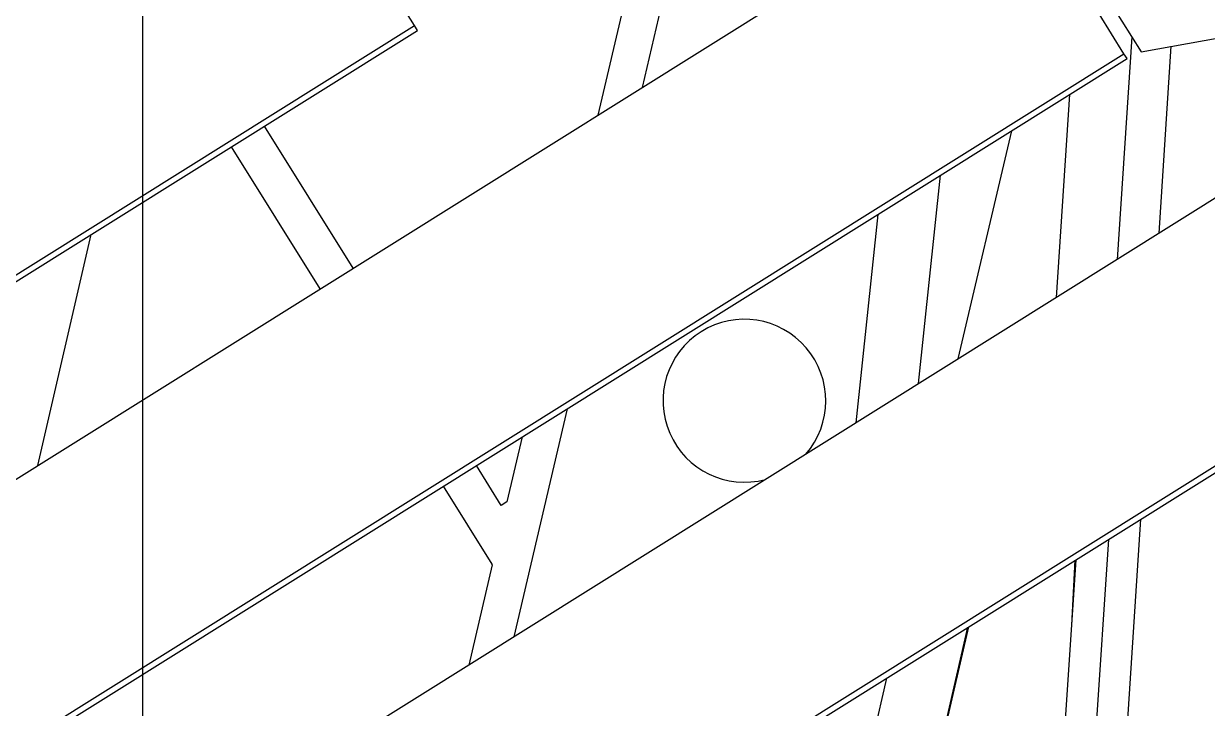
# Model space of a CAD drawing. Extents: x -79364 to 3230, y 28528 to 72157.
# Drawn here: x -67050.5 to -66745.1, y 55368.9 to 55545.4 of the extents above; entities that cross this region are included whole.
import ezdxf

# ---------------------------------------------------------------- set-up
doc = ezdxf.new("R2010")
doc.units = 0
doc.header["$LTSCALE"] = 500
doc.linetypes.add('CENTER', pattern=[7, 4, -1, 1, -1])
doc.layers.get('0').update_dxf_attribs({"linetype": 'CONTINUOUS'})
doc.layers.add('S0CO1', color=1, linetype='CONTINUOUS')

# ---------------------------------------------------------------- blocks, each defined once
blk = doc.blocks.new('PK65002M m platform_side')
at = {"linetype": 'Continuous'}
for p, q in [((-9419.15, 6567.8), (-11373.19, 5346.78)), ((-11575.61, 5341.24), (-9732.96, 6492.65)), ((-9889.05, 6420.1), (-9895.89, 6390.84)), ((-11331.72, 5303.7), (-9545.99, 6419.55)), ((-11330.93, 5302.43), (-9545.19, 6418.28)), ((-9954.66, 6406.8), (-9961.07, 6417.05)), ((-9899.66, 6416.4), (-9907.36, 6383.68)), ((-9774.59, 6411.9), (-9767.17, 6400.03)), ((-9771.58, 6399.53), (-9777.98, 6409.78)), ((-9767.17, 6400.03), (-9713.8, 6409.62)), ((-11717.22, 5305.43), (-9954.66, 6406.8)), ((-11716.42, 5304.16), (-9953.87, 6405.53)), ((-9953.87, 6405.53), (-9954.66, 6406.8)), ((-9769.58, 6403.88), (-9773.29, 6346.51)), ((-9762.48, 6353.26), (-9759.37, 6401.43)), ((-11534.14, 5298.16), (-9771.58, 6399.53)), ((-9770.78, 6398.26), (-9771.58, 6399.53)), ((-11533.34, 5296.89), (-9770.78, 6398.26)), ((-9788.96, 6336.72), (-9785.57, 6389.02)), ((-9970.48, 6344.24), (-9993.36, 6380.85)), ((-9814.32, 6320.87), (-9800.54, 6379.66)), ((-9978.96, 6338.94), (-10001.84, 6375.55)), ((-9824.55, 6314.48), (-9818.9, 6368.19)), ((-9840.69, 6304.39), (-9835.04, 6358.1)), ((-10051.82, 6293.41), (-10038.08, 6352.9)), ((-9915.27, 6307.97), (-9929.02, 6249.2)), ((-9926.88, 6300.72), (-9930.82, 6283.99)), ((-9932.27, 6283.09), (-9938.68, 6293.35)), ((-9934.59, 6267.94), (-9947.16, 6288.05)), ((-9930.82, 6283.99), (-9932.27, 6283.09)), ((-9772.55, 6197.33), (-9767.25, 6279.52)), ((-9775.59, 6274.31), (-9779.93, 6208.44)), ((-9934.56, 6267.78), (-9940.65, 6241.93)), ((-9787.91, 6208.97), (-9783.95, 6269.09)), ((-9785.06, 6252.25), (-9784.15, 6268.96)), ((-9811.67, 6251.77), (-9820.16, 6215.15)), ((-9820.26, 6215.32), (-9811.83, 6251.66)), ((-9832.89, 6238.51), (-9852.95, 6151.62))]:
    blk.add_line(p, q, dxfattribs=at)
at = {"linetype": 'CENTER'}
blk.add_lwpolyline([(-10024.79, 7536.37), (-10024.79, 4362.95)], dxfattribs=at)
at = {"linetype": 'Continuous'}
for centre, radius, start, end in [((-9869.52, 6310.06), 21, 318.9954, 285.0046), ((-9934.76, 6267.83), 0.2, 346.7555, 31.9982)]:
    blk.add_arc(centre, radius, start, end, dxfattribs=at)

msp = doc.modelspace()

# ---------------------------------------------------------------- block references
at = {"layer": 'S0CO1', "color": 0, "linetype": 'CENTER'}
msp.add_blockref('PK65002M m platform_side', (-56995.028, 49138.088), dxfattribs=at)

doc.saveas('drawing.dxf')
